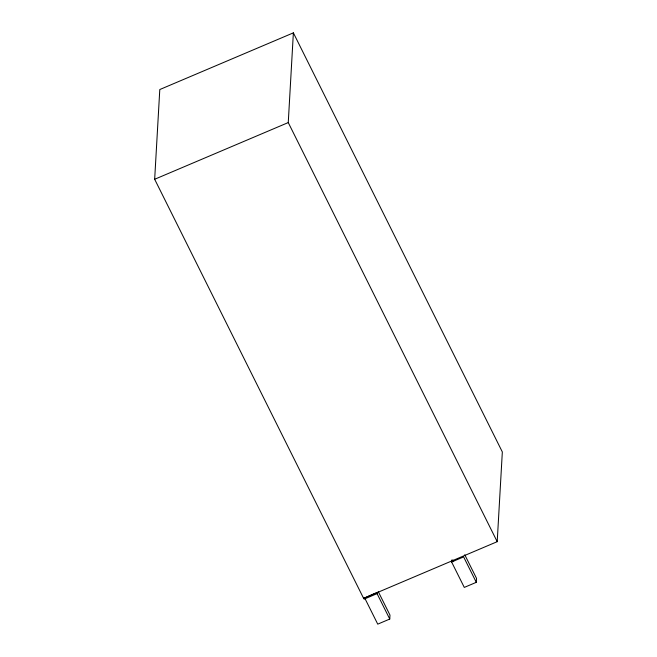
<?xml version="1.0" encoding="UTF-8"?>
<svg xmlns="http://www.w3.org/2000/svg" width="657" height="657" viewBox="0 0 657 657"><rect width="100%" height="100%" fill="white"/><g stroke="black" fill="none" stroke-linecap="round" stroke-linejoin="round"><path stroke-width="0.99" d="M154.666 179.271L159.791 89.541L293.375 32.85L502.334 451.95L497.209 541.68L363.625 598.371L154.666 179.271L288.259 122.572L293.375 32.85M363.625 598.371L375.648 593.016M364.561 597.722L377.742 624.15L389.749 619.05L389.979 615.092L378.202 591.489M464.754 554.754L476.522 578.365L476.3 582.324L464.285 587.415L451.614 561.998L451.729 560.019M377.077 593.632L364.142 599.118L363.641 598.116M451.614 561.998L463.62 556.898L476.3 582.324M288.259 122.572L497.209 541.68M452.747 559.854L453.65 561.669M376.576 592.622L389.749 619.05"/></g></svg>
